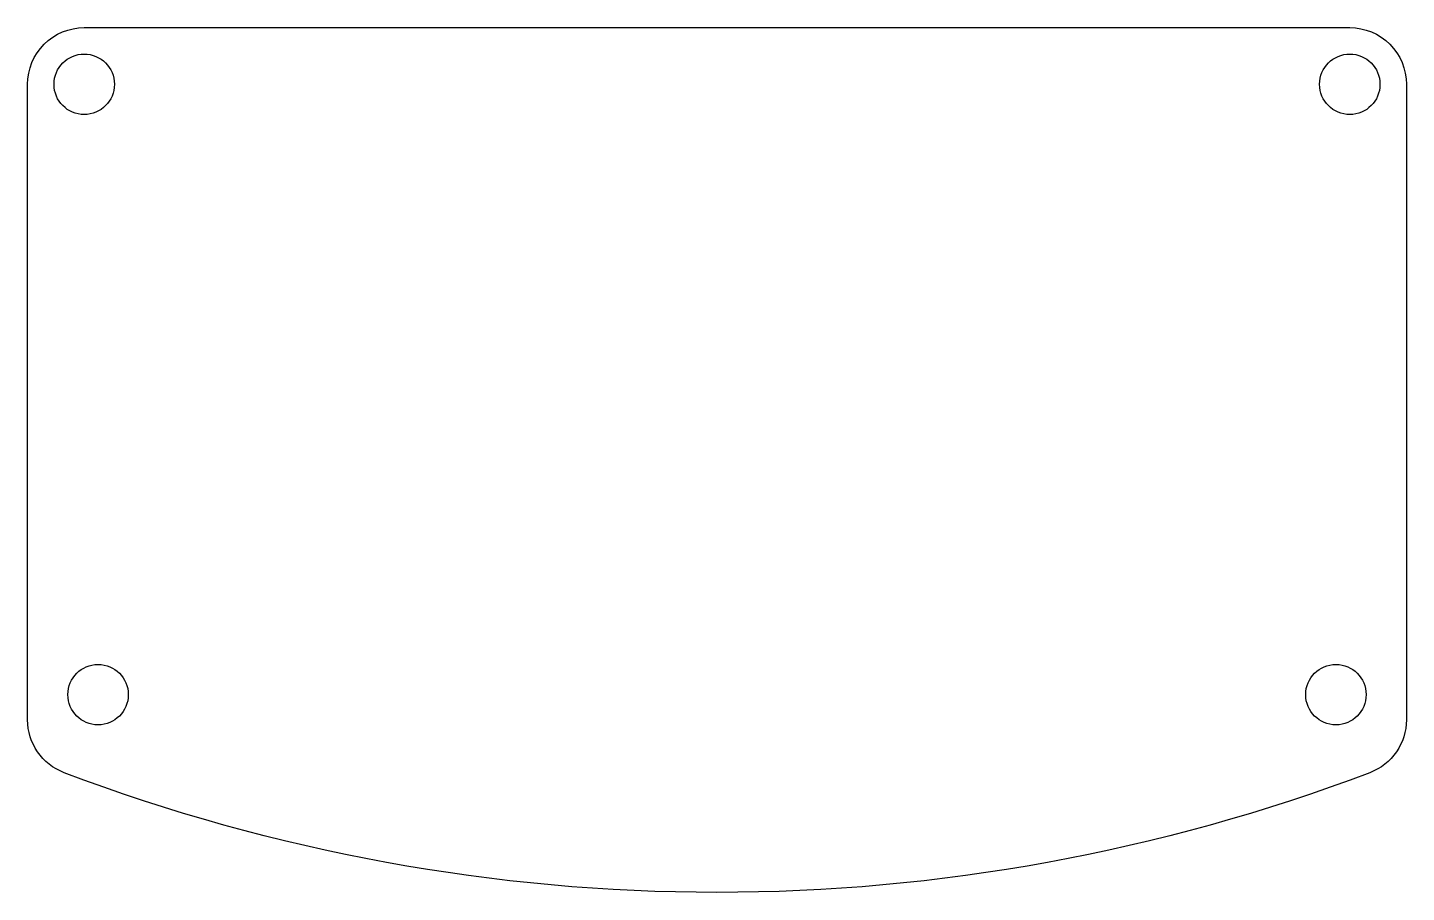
# Model space of a CAD drawing. Header units: millimetres. Extents: x -36.5 to 36.5, y -97.5 to -51.7.
import ezdxf

# ---------------------------------------------------------------- set-up
doc = ezdxf.new("R2010")
doc.units = ezdxf.units.MM
doc.layers.get('0').update_dxf_attribs({"linetype": 'CONTINUOUS'})

msp = doc.modelspace()

# ---------------------------------------------------------------- linework, layer by layer
msp.add_lwpolyline([(-34.576, -91.163, -0.311608), (-36.512, -88.358), (-36.512, -54.725, -0.414214), (-33.512, -51.725), (33.512, -51.725, -0.414214), (36.512, -54.725), (36.512, -88.358, -0.311608), (34.576, -91.163, -0.183266)], format="xyb", close=True)
for centre in [(-33.512, -54.725), (33.512, -54.725), (-32.778, -87.032), (32.778, -87.032)]:
    msp.add_circle(centre, 1.6)

doc.saveas('drawing.dxf')
